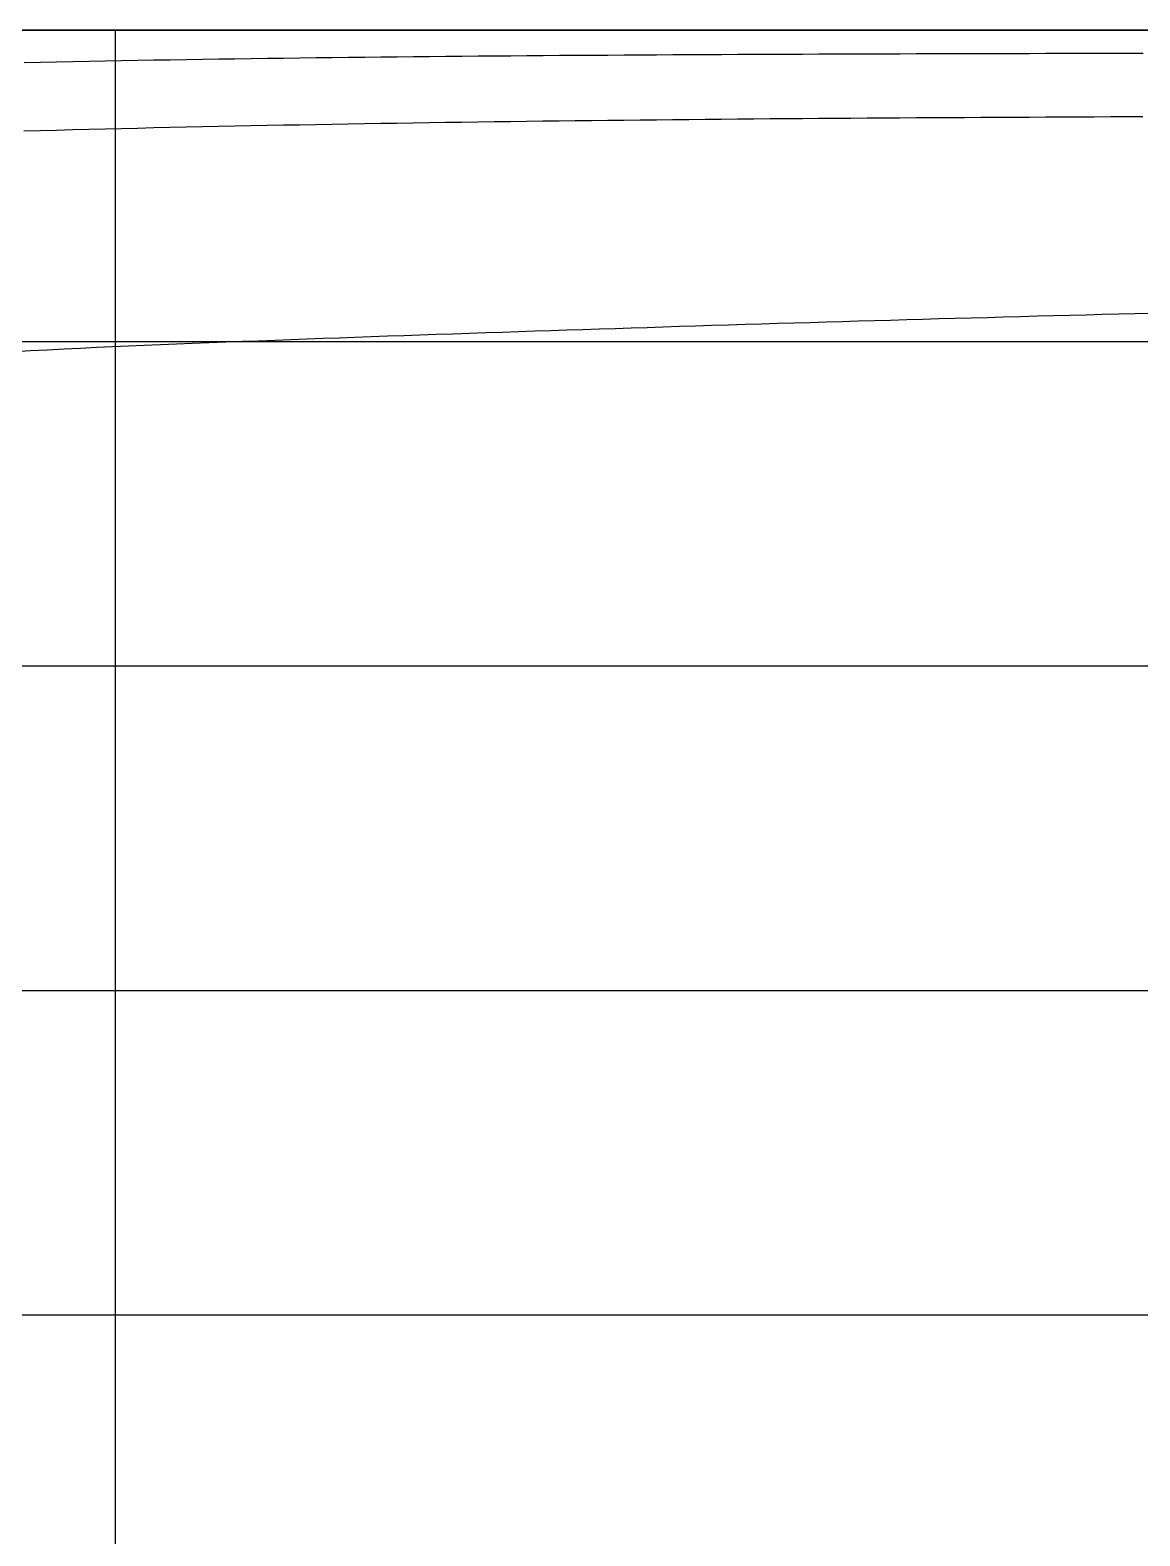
# Model space of a CAD drawing. Header units: millimetres. Extents: x 219888 to 472088, y 91183 to 209983.
# Drawn here: x 314740 to 321583, y 132056 to 141340 of the extents above; entities that cross this region are included whole.
import ezdxf

# ---------------------------------------------------------------- set-up
doc = ezdxf.new("R2010")
doc.units = ezdxf.units.MM
doc.layers.add('Waterlines', color=7, linetype='Continuous')
doc.layers.add('网格线和标注', color=7, linetype='Continuous')

msp = doc.modelspace()

# ---------------------------------------------------------------- linework, layer by layer
at = {"layer": 'Waterlines', "color": 135}
for points in [[(321644.144, 141339.696), (321544.024, 141339.696), (321444.094, 141339.696), (321343.994, 141339.696), (321243.884, 141339.696), (321143.774, 141339.696), (321043.834, 141339.696), (320943.734, 141339.696), (320843.734, 141339.696), (320743.564, 141339.696), (320643.494, 141339.696), (320543.394, 141339.696), (320443.374, 141339.696), (320343.444, 141339.696), (320243.194, 141339.696), (320143.164, 141339.696), (320043.204, 141339.696), (319943.084, 141339.696), (319842.904, 141339.696), (319742.934, 141339.696), (319642.874, 141339.696), (319542.844, 141339.696), (319442.784, 141339.696), (319342.734, 141339.696), (319242.614, 141339.696), (319142.664, 141339.696), (319042.484, 141339.696), (318942.404, 141339.696), (318842.224, 141339.696), (318742.444, 141339.696), (318642.034, 141339.696), (318542.104, 141339.696), (318442.144, 141339.696), (318342.044, 141339.696), (318242.024, 141339.696), (318141.934, 141339.696), (318041.714, 141339.696), (317941.894, 141339.696), (317841.814, 141339.696), (317741.644, 141339.696), (317641.554, 141339.696), (317541.564, 141339.696), (317441.474, 141339.696), (317341.414, 141339.696), (317241.354, 141339.696), (317141.274, 141339.696), (317041.174, 141339.696), (316941.154, 141339.696), (316841.024, 141339.696), (316741.064, 141339.696), (316641.014, 141339.696), (316540.804, 141339.696), (316440.824, 141339.696), (316340.774, 141339.696), (316240.804, 141339.696), (316140.684, 141339.696), (316040.604, 141339.696), (315940.404, 141339.696), (315840.314, 141339.696), (315740.394, 141339.696), (315640.334, 141339.696), (315540.144, 141339.696), (315440.154, 141339.696), (315339.964, 141339.696), (315240.204, 141339.696), (315140.054, 141339.696), (315039.894, 141339.696), (314939.864, 141339.696), (314839.834, 141339.696), (314739.744, 141339.696), (314639.604, 141339.696)], [(321645.004, 141339.696), (321544.904, 141339.696), (321444.714, 141339.696), (321344.864, 141339.696), (321244.574, 141339.696), (321144.724, 141339.696), (321044.554, 141339.696), (320944.464, 141339.696), (320844.524, 141339.696), (320744.384, 141339.696), (320644.314, 141339.696), (320544.274, 141339.696), (320444.234, 141339.696), (320344.214, 141339.696), (320244.034, 141339.696), (320144.034, 141339.696), (320043.984, 141339.696), (319943.794, 141339.696), (319843.824, 141339.696), (319743.734, 141339.696), (319643.714, 141339.696), (319543.694, 141339.696), (319443.624, 141339.696), (319343.434, 141339.696), (319243.414, 141339.696), (319143.384, 141339.696), (319043.174, 141339.696), (318943.264, 141339.696), (318843.124, 141339.696), (318743.124, 141339.696), (318642.894, 141339.696), (318542.864, 141339.696), (318442.824, 141339.696), (318342.894, 141339.696), (318242.844, 141339.696), (318142.524, 141339.696), (318042.554, 141339.696), (317942.474, 141339.696), (317842.524, 141339.696), (317742.424, 141339.696), (317642.464, 141339.696), (317542.434, 141339.696), (317442.324, 141339.696), (317342.224, 141339.696), (317242.114, 141339.696), (317142.004, 141339.696), (317041.954, 141339.696), (316942.044, 141339.696), (316841.914, 141339.696), (316741.764, 141339.696), (316641.624, 141339.696), (316541.584, 141339.696), (316441.384, 141339.696), (316341.444, 141339.696), (316241.224, 141339.696), (316141.204, 141339.696), (316041.384, 141339.696), (315941.254, 141339.696), (315841.284, 141339.696), (315741.304, 141339.696), (315641.004, 141339.696), (315541.034, 141339.696), (315440.884, 141339.696), (315340.864, 141339.696), (315240.864, 141339.696), (315140.724, 141339.696), (315040.734, 141339.696), (314940.544, 141339.696), (314840.454, 141339.696), (314740.324, 141339.696), (314640.204, 141339.696)], [(321649.364, 141339.696), (321549.254, 141339.696), (321449.294, 141339.696), (321349.294, 141339.696), (321249.304, 141339.696), (321149.184, 141339.696), (321049.194, 141339.696), (320949.124, 141339.696), (320849.124, 141339.696), (320749.144, 141339.696), (320649.114, 141339.696), (320548.944, 141339.696), (320449.104, 141339.696), (320349.104, 141339.696), (320249.024, 141339.696), (320149.054, 141339.696), (320048.964, 141339.696), (319949.044, 141339.696), (319848.874, 141339.696), (319748.964, 141339.696), (319648.954, 141339.696), (319548.834, 141339.696), (319448.784, 141339.696), (319348.724, 141339.696), (319248.744, 141339.696), (319148.774, 141339.696), (319048.614, 141339.696), (318948.664, 141339.696), (318848.734, 141339.696), (318748.574, 141339.696), (318648.544, 141339.696), (318548.624, 141339.696), (318448.424, 141339.696), (318348.594, 141339.696), (318248.614, 141339.696), (318148.624, 141339.696), (318048.454, 141339.696), (317948.534, 141339.696), (317848.484, 141339.696), (317748.464, 141339.696), (317648.324, 141339.696), (317548.464, 141339.696), (317448.294, 141339.696), (317348.234, 141339.696), (317248.394, 141339.696), (317148.384, 141339.696), (317048.144, 141339.696), (316948.254, 141339.696), (316848.224, 141339.696), (316748.184, 141339.696), (316648.104, 141339.696), (316548.064, 141339.696), (316448.014, 141339.696), (316348.024, 141339.696), (316248.064, 141339.696), (316147.964, 141339.696), (316048.014, 141339.696), (315947.954, 141339.696), (315847.974, 141339.696), (315748.014, 141339.696), (315648.024, 141339.696), (315547.874, 141339.696), (315447.824, 141339.696), (315347.754, 141339.696), (315247.784, 141339.696), (315147.824, 141339.696), (315047.754, 141339.696), (314947.634, 141339.696), (314847.694, 141339.696), (314747.634, 141339.696), (314647.654, 141339.696)], [(321657.224, 141339.696), (321557.104, 141339.696), (321457.114, 141339.696), (321357.094, 141339.696), (321256.904, 141339.696), (321156.934, 141339.696), (321056.864, 141339.696), (320956.954, 141339.696), (320856.734, 141339.696), (320756.834, 141339.696), (320656.674, 141339.696), (320556.724, 141339.696), (320456.694, 141339.696), (320356.724, 141339.696), (320256.604, 141339.696), (320156.554, 141339.696), (320056.564, 141339.696), (319956.354, 141339.696), (319856.394, 141339.696), (319756.314, 141339.696), (319656.434, 141339.696), (319556.284, 141339.696), (319456.214, 141339.696), (319356.364, 141339.696), (319255.994, 141339.696), (319156.164, 141339.696), (319056.014, 141339.696), (318956.014, 141339.696), (318855.844, 141339.696), (318755.814, 141339.696), (318655.914, 141339.696), (318555.834, 141339.696), (318455.704, 141339.696), (318355.764, 141339.696), (318255.774, 141339.696), (318155.744, 141339.696), (318055.444, 141339.696), (317955.474, 141339.696), (317855.564, 141339.696), (317755.574, 141339.696), (317655.394, 141339.696), (317555.334, 141339.696), (317455.394, 141339.696), (317355.264, 141339.696), (317255.144, 141339.696), (317155.054, 141339.696), (317055.194, 141339.696), (316955.084, 141339.696), (316855.064, 141339.696), (316755.064, 141339.696), (316655.084, 141339.696), (316554.924, 141339.696), (316455.034, 141339.696), (316354.844, 141339.696), (316254.724, 141339.696), (316154.784, 141339.696), (316054.794, 141339.696), (315954.774, 141339.696), (315854.604, 141339.696), (315754.614, 141339.696), (315654.614, 141339.696), (315554.564, 141339.696), (315454.434, 141339.696), (315354.364, 141339.696), (315254.344, 141339.696), (315154.154, 141339.696), (315054.184, 141339.696), (314954.194, 141339.696), (314854.094, 141339.696), (314754.094, 141339.696), (314653.974, 141339.696)], [(321668.344, 141339.696), (321568.474, 141339.696), (321468.244, 141339.696), (321368.344, 141339.696), (321268.294, 141339.696), (321168.384, 141339.696), (321068.274, 141339.696), (320968.284, 141339.696), (320868.154, 141339.696), (320768.244, 141339.696), (320668.234, 141339.696), (320568.294, 141339.696), (320468.434, 141339.696), (320368.384, 141339.696), (320268.254, 141339.696), (320168.174, 141339.696), (320068.184, 141339.696), (319968.324, 141339.696), (319868.464, 141339.696), (319768.314, 141339.696), (319668.314, 141339.696), (319568.404, 141339.696), (319468.344, 141339.696), (319368.374, 141339.696), (319268.194, 141339.696), (319168.374, 141339.696), (319068.244, 141339.696), (318968.354, 141339.696), (318868.204, 141339.696), (318768.284, 141339.696), (318668.264, 141339.696), (318568.384, 141339.696), (318468.324, 141339.696), (318368.314, 141339.696), (318268.264, 141339.696), (318168.254, 141339.696), (318068.324, 141339.696), (317968.214, 141339.696), (317868.354, 141339.696), (317768.274, 141339.696), (317668.174, 141339.696), (317568.334, 141339.696), (317468.344, 141339.696), (317368.124, 141339.696), (317268.274, 141339.696), (317168.284, 141339.696), (317068.214, 141339.696), (316968.354, 141339.696), (316868.224, 141339.696), (316768.304, 141339.696), (316668.284, 141339.696), (316568.344, 141339.696), (316468.214, 141339.696), (316368.154, 141339.696), (316268.224, 141339.696), (316168.134, 141339.696), (316068.214, 141339.696), (315968.154, 141339.696), (315868.234, 141339.696), (315767.964, 141339.696), (315668.144, 141339.696), (315568.094, 141339.696), (315468.184, 141339.696), (315368.064, 141339.696), (315268.064, 141339.696), (315167.994, 141339.696), (315068.174, 141339.696), (314968.094, 141339.696), (314868.004, 141339.696), (314768.054, 141339.696), (314667.914, 141339.696)], [(321679.844, 141339.696), (321579.604, 141339.696), (321479.304, 141339.696), (321379.154, 141339.696), (321278.864, 141339.696), (321178.694, 141339.696), (321078.214, 141339.696), (320977.974, 141339.696), (320877.854, 141339.696), (320777.744, 141339.696), (320677.724, 141339.696), (320577.384, 141339.696), (320477.384, 141339.696), (320377.334, 141339.696), (320277.484, 141339.696), (320177.384, 141339.696), (320077.674, 141339.696), (319977.804, 141339.696), (319877.934, 141339.696), (319777.594, 141339.696), (319677.284, 141339.696), (319576.434, 141339.696), (319475.974, 141339.696), (319376.214, 141339.696), (319275.814, 141339.696), (319176.414, 141339.696), (319076.434, 141339.696), (318975.934, 141339.696), (318874.914, 141339.696), (318775.474, 141339.696), (318675.044, 141339.696), (318575.224, 141339.696), (318475.534, 141339.696), (318374.984, 141339.696), (318274.074, 141339.696), (318174.624, 141339.696), (318074.674, 141339.696), (317974.134, 141339.696), (317874.114, 141339.696), (317774.224, 141339.696), (317673.774, 141339.696), (317573.174, 141339.696), (317473.554, 141339.696), (317373.724, 141339.696), (317273.584, 141339.696), (317172.874, 141339.696), (317072.674, 141339.696), (316972.764, 141339.696), (316872.314, 141339.696), (316772.074, 141339.696), (316672.654, 141339.696), (316572.674, 141339.696), (316472.514, 141339.696), (316371.794, 141339.696), (316271.234, 141339.696), (316171.234, 141339.696), (316070.724, 141339.696), (315971.004, 141339.696), (315871.564, 141339.696), (315771.774, 141339.696), (315671.624, 141339.696), (315570.664, 141339.696), (315470.014, 141339.696), (315369.744, 141339.696), (315269.224, 141339.696), (315170.104, 141339.696), (315070.554, 141339.696), (314970.734, 141339.696), (314870.434, 141339.696), (314769.704, 141339.696), (314668.404, 141339.696)], [(321676.074, 141339.696), (321575.994, 141339.696), (321476.004, 141339.696), (321376.204, 141339.696), (321276.004, 141339.696), (321176.004, 141339.696), (321075.974, 141339.696), (320976.034, 141339.696), (320875.984, 141339.696), (320776.144, 141339.696), (320675.924, 141339.696), (320575.824, 141339.696), (320475.944, 141339.696), (320375.924, 141339.696), (320275.984, 141339.696), (320175.904, 141339.696), (320075.934, 141339.696), (319975.864, 141339.696), (319875.894, 141339.696), (319775.934, 141339.696), (319675.864, 141339.696), (319575.634, 141339.696), (319475.614, 141339.696), (319375.224, 141339.696), (319275.374, 141339.696), (319175.614, 141339.696), (319075.594, 141339.696), (318975.654, 141339.696), (318875.724, 141339.696), (318775.844, 141339.696), (318675.774, 141339.696), (318575.964, 141339.696), (318475.744, 141339.696), (318375.834, 141339.696), (318275.844, 141339.696), (318175.894, 141339.696), (318075.834, 141339.696), (317975.814, 141339.696), (317875.724, 141339.696), (317775.794, 141339.696), (317675.714, 141339.696), (317575.784, 141339.696), (317475.744, 141339.696), (317375.754, 141339.696), (317275.594, 141339.696), (317175.824, 141339.696), (317075.674, 141339.696), (316975.614, 141339.696), (316875.594, 141339.696), (316775.604, 141339.696), (316675.594, 141339.696), (316575.664, 141339.696), (316475.604, 141339.696), (316375.584, 141339.696), (316275.704, 141339.696), (316175.514, 141339.696), (316075.454, 141339.696), (315975.614, 141339.696), (315875.464, 141339.696), (315775.624, 141339.696), (315675.504, 141339.696), (315575.564, 141339.696), (315475.554, 141339.696), (315375.554, 141339.696), (315275.384, 141339.696), (315175.444, 141339.696), (315075.494, 141339.696), (314975.564, 141339.696), (314875.444, 141339.696), (314775.434, 141339.696), (314675.424, 141339.696)], [(321677.794, 141339.696), (321577.814, 141339.696), (321477.854, 141339.696), (321377.834, 141339.696), (321277.804, 141339.696), (321177.694, 141339.696), (321077.704, 141339.696), (320977.754, 141339.696), (320877.764, 141339.696), (320777.754, 141339.696), (320677.864, 141339.696), (320577.674, 141339.696), (320477.804, 141339.696), (320377.794, 141339.696), (320277.774, 141339.696), (320177.744, 141339.696), (320077.644, 141339.696), (319977.784, 141339.696), (319877.714, 141339.696), (319777.624, 141339.696), (319677.604, 141339.696), (319577.674, 141339.696), (319477.824, 141339.696), (319377.744, 141339.696), (319277.594, 141339.696), (319177.664, 141339.696), (319077.714, 141339.696), (318977.764, 141339.696), (318877.754, 141339.696), (318777.634, 141339.696), (318677.594, 141339.696), (318577.674, 141339.696), (318477.724, 141339.696), (318377.784, 141339.696), (318277.614, 141339.696), (318177.594, 141339.696), (318077.734, 141339.696), (317977.654, 141339.696), (317877.814, 141339.696), (317777.714, 141339.696), (317677.824, 141339.696), (317577.764, 141339.696), (317477.664, 141339.696), (317377.684, 141339.696), (317277.614, 141339.696), (317177.624, 141339.696), (317077.554, 141339.696), (316977.754, 141339.696), (316877.744, 141339.696), (316777.704, 141339.696), (316677.504, 141339.696), (316577.554, 141339.696), (316477.654, 141339.696), (316377.474, 141339.696), (316277.344, 141339.696), (316177.554, 141339.696), (316077.444, 141339.696), (315977.424, 141339.696), (315877.174, 141339.696), (315777.434, 141339.696), (315677.344, 141339.696), (315577.284, 141339.696), (315477.354, 141339.696), (315377.264, 141339.696), (315277.284, 141339.696), (315177.444, 141339.696), (315077.354, 141339.696), (314977.354, 141339.696), (314877.524, 141339.696), (314777.474, 141339.696), (314677.444, 141339.696)], [(321588.744, 141339.696), (321488.494, 141339.696), (321388.544, 141339.696), (321288.374, 141339.696), (321188.354, 141339.696), (321088.114, 141339.696), (320988.114, 141339.696), (320888.044, 141339.696), (320787.864, 141339.696), (320687.824, 141339.696), (320587.774, 141339.696), (320487.794, 141339.696), (320387.724, 141339.696), (320287.554, 141339.696), (320187.484, 141339.696), (320087.294, 141339.696), (319987.244, 141339.696), (319887.194, 141339.696), (319786.994, 141339.696), (319687.154, 141339.696), (319586.784, 141339.696), (319486.794, 141339.696), (319386.814, 141339.696), (319286.674, 141339.696), (319186.534, 141339.696), (319086.284, 141339.696), (318986.414, 141339.696), (318886.344, 141339.696), (318786.184, 141339.696), (318686.154, 141339.696), (318586.084, 141339.696), (318486.014, 141339.696), (318385.924, 141339.696), (318285.774, 141339.696), (318185.554, 141339.696), (318085.644, 141339.696), (317985.444, 141339.696), (317885.414, 141339.696), (317785.264, 141339.696), (317685.394, 141339.696), (317585.204, 141339.696), (317485.114, 141339.696), (317384.944, 141339.696), (317284.914, 141339.696), (317184.854, 141339.696), (317084.684, 141339.696), (316984.644, 141339.696), (316884.604, 141339.696), (316784.484, 141339.696), (316684.504, 141339.696), (316584.224, 141339.696), (316484.054, 141339.696), (316384.054, 141339.696), (316283.994, 141339.696), (316183.824, 141339.696), (316083.874, 141339.696), (315983.714, 141339.696), (315883.474, 141339.696), (315783.444, 141339.696), (315683.454, 141339.696), (315583.174, 141339.696), (315483.154, 141339.696), (315383.134, 141339.696), (315283.244, 141339.696), (315182.994, 141339.696), (315082.964, 141339.696), (314982.824, 141339.696), (314882.834, 141339.696), (314782.774, 141339.696), (314682.504, 141339.696)], [(321585.444, 141339.696), (321485.454, 141339.696), (321385.474, 141339.696), (321285.384, 141339.696), (321185.324, 141339.696), (321085.344, 141339.696), (320985.354, 141339.696), (320885.224, 141339.696), (320785.064, 141339.696), (320685.104, 141339.696), (320585.094, 141339.696), (320485.054, 141339.696), (320384.984, 141339.696), (320284.874, 141339.696), (320184.734, 141339.696), (320084.894, 141339.696), (319984.824, 141339.696), (319884.874, 141339.696), (319784.824, 141339.696), (319684.794, 141339.696), (319584.564, 141339.696), (319484.814, 141339.696), (319384.644, 141339.696), (319284.454, 141339.696), (319184.444, 141339.696), (319084.514, 141339.696), (318984.384, 141339.696), (318884.394, 141339.696), (318784.304, 141339.696), (318684.454, 141339.696), (318584.304, 141339.696), (318484.274, 141339.696), (318384.154, 141339.696), (318284.174, 141339.696), (318184.304, 141339.696), (318083.894, 141339.696), (317984.164, 141339.696), (317884.044, 141339.696), (317783.954, 141339.696), (317683.914, 141339.696), (317583.824, 141339.696), (317483.924, 141339.696), (317384.024, 141339.696), (317283.764, 141339.696), (317183.624, 141339.696), (317083.574, 141339.696), (316983.714, 141339.696), (316883.474, 141339.696), (316783.634, 141339.696), (316683.474, 141339.696), (316583.364, 141339.696), (316483.374, 141339.696), (316383.484, 141339.696), (316283.374, 141339.696), (316183.334, 141339.696), (316083.274, 141339.696), (315983.284, 141339.696), (315883.174, 141339.696), (315783.194, 141339.696), (315683.144, 141339.696), (315583.014, 141339.696), (315483.044, 141339.696), (315383.074, 141339.696), (315282.914, 141339.696), (315182.944, 141339.696), (315082.904, 141339.696), (314982.924, 141339.696), (314882.774, 141339.696), (314782.664, 141339.696), (314682.694, 141339.696)], [(321584.274, 141339.696), (321484.214, 141339.696), (321384.454, 141339.696), (321284.234, 141339.696), (321184.214, 141339.696), (321084.444, 141339.696), (320984.344, 141339.696), (320884.374, 141339.696), (320784.124, 141339.696), (320684.134, 141339.696), (320584.274, 141339.696), (320484.324, 141339.696), (320384.154, 141339.696), (320284.264, 141339.696), (320184.174, 141339.696), (320084.174, 141339.696), (319984.154, 141339.696), (319884.204, 141339.696), (319784.204, 141339.696), (319684.284, 141339.696), (319584.234, 141339.696), (319484.174, 141339.696), (319384.154, 141339.696), (319284.224, 141339.696), (319184.324, 141339.696), (319084.204, 141339.696), (318984.154, 141339.696), (318884.064, 141339.696), (318784.184, 141339.696), (318684.074, 141339.696), (318584.134, 141339.696), (318484.134, 141339.696), (318384.134, 141339.696), (318283.984, 141339.696), (318184.314, 141339.696), (318084.234, 141339.696), (317984.214, 141339.696), (317884.204, 141339.696), (317784.204, 141339.696), (317684.034, 141339.696), (317584.154, 141339.696), (317484.254, 141339.696), (317384.164, 141339.696), (317284.144, 141339.696), (317183.934, 141339.696), (317084.094, 141339.696), (316983.984, 141339.696), (316883.904, 141339.696), (316784.064, 141339.696), (316684.074, 141339.696), (316584.044, 141339.696), (316484.014, 141339.696), (316383.994, 141339.696), (316283.964, 141339.696), (316183.814, 141339.696), (316083.694, 141339.696), (315983.764, 141339.696), (315883.544, 141339.696), (315783.384, 141339.696), (315683.654, 141339.696), (315583.574, 141339.696), (315483.734, 141339.696), (315383.894, 141339.696), (315283.894, 141339.696), (315184.004, 141339.696), (315083.954, 141339.696), (314983.834, 141339.696), (314883.964, 141339.696), (314783.874, 141339.696), (314683.874, 141339.696)], [(321590.354, 141339.696), (321490.204, 141339.696), (321389.994, 141339.696), (321290.384, 141339.696), (321190.334, 141339.696), (321090.744, 141339.696), (320990.814, 141339.696), (320890.714, 141339.696), (320790.794, 141339.696), (320690.654, 141339.696), (320590.624, 141339.696), (320490.594, 141339.696), (320390.664, 141339.696), (320290.634, 141339.696), (320190.574, 141339.696), (320090.614, 141339.696), (319990.524, 141339.696), (319890.594, 141339.696), (319790.624, 141339.696), (319690.494, 141339.696), (319590.574, 141339.696), (319490.504, 141339.696), (319390.604, 141339.696), (319290.534, 141339.696), (319190.504, 141339.696), (319090.434, 141339.696), (318990.464, 141339.696), (318890.354, 141339.696), (318790.704, 141339.696), (318690.504, 141339.696), (318590.444, 141339.696), (318490.574, 141339.696), (318390.594, 141339.696), (318290.444, 141339.696), (318190.504, 141339.696), (318090.444, 141339.696), (317990.444, 141339.696), (317890.424, 141339.696), (317790.354, 141339.696), (317690.424, 141339.696), (317590.474, 141339.696), (317490.474, 141339.696), (317390.474, 141339.696), (317290.544, 141339.696), (317190.534, 141339.696), (317090.484, 141339.696), (316990.354, 141339.696), (316890.354, 141339.696), (316790.214, 141339.696), (316690.314, 141339.696), (316590.254, 141339.696), (316490.484, 141339.696), (316390.304, 141339.696), (316290.494, 141339.696), (316190.314, 141339.696), (316090.474, 141339.696), (315990.194, 141339.696), (315890.244, 141339.696), (315790.364, 141339.696), (315690.404, 141339.696), (315590.384, 141339.696), (315490.324, 141339.696), (315390.344, 141339.696), (315290.484, 141339.696), (315190.314, 141339.696), (315090.154, 141339.696), (314990.294, 141339.696), (314890.264, 141339.696), (314790.274, 141339.696), (314690.314, 141339.696)], [(321596.464, 141339.696), (321496.494, 141339.696), (321396.414, 141339.696), (321296.374, 141339.696), (321196.394, 141339.696), (321096.374, 141339.696), (320996.444, 141339.696), (320896.384, 141339.696), (320796.324, 141339.696), (320696.304, 141339.696), (320596.234, 141339.696), (320496.194, 141339.696), (320396.224, 141339.696), (320296.204, 141339.696), (320196.184, 141339.696), (320096.094, 141339.696), (319996.084, 141339.696), (319896.244, 141339.696), (319796.104, 141339.696), (319695.914, 141339.696), (319596.074, 141339.696), (319495.914, 141339.696), (319395.924, 141339.696), (319295.994, 141339.696), (319195.914, 141339.696), (319096.074, 141339.696), (318995.814, 141339.696), (318895.844, 141339.696), (318795.934, 141339.696), (318695.974, 141339.696), (318595.804, 141339.696), (318495.734, 141339.696), (318395.814, 141339.696), (318295.654, 141339.696), (318195.784, 141339.696), (318095.794, 141339.696), (317995.634, 141339.696), (317895.654, 141339.696), (317795.714, 141339.696), (317695.554, 141339.696), (317595.584, 141339.696), (317495.474, 141339.696), (317395.524, 141339.696), (317295.564, 141339.696), (317195.544, 141339.696), (317095.424, 141339.696), (316995.374, 141339.696), (316895.524, 141339.696), (316795.354, 141339.696), (316695.294, 141339.696), (316595.304, 141339.696), (316495.364, 141339.696), (316395.454, 141339.696), (316295.234, 141339.696), (316195.294, 141339.696), (316095.284, 141339.696), (315995.314, 141339.696), (315895.254, 141339.696), (315795.264, 141339.696), (315695.174, 141339.696), (315595.064, 141339.696), (315494.944, 141339.696), (315395.064, 141339.696), (315295.154, 141339.696), (315195.204, 141339.696), (315094.984, 141339.696), (314994.964, 141339.696), (314895.034, 141339.696), (314794.934, 141339.696), (314694.984, 141339.696)], [(321601.064, 141339.696), (321500.974, 141339.696), (321400.974, 141339.696), (321300.884, 141339.696), (321200.804, 141339.696), (321100.774, 141339.696), (321000.624, 141339.696), (320900.474, 141339.696), (320800.514, 141339.696), (320700.384, 141339.696), (320600.324, 141339.696), (320500.174, 141339.696), (320400.174, 141339.696), (320300.184, 141339.696), (320200.034, 141339.696), (320099.974, 141339.696), (319999.954, 141339.696), (319899.814, 141339.696), (319799.734, 141339.696), (319699.684, 141339.696), (319599.544, 141339.696), (319499.464, 141339.696), (319399.344, 141339.696), (319299.374, 141339.696), (319199.424, 141339.696), (319099.294, 141339.696), (318999.084, 141339.696), (318899.074, 141339.696), (318799.074, 141339.696), (318699.004, 141339.696), (318598.744, 141339.696), (318498.624, 141339.696), (318398.644, 141339.696), (318298.604, 141339.696), (318198.734, 141339.696), (318098.524, 141339.696), (317998.304, 141339.696), (317898.274, 141339.696), (317798.234, 141339.696), (317698.154, 141339.696), (317598.174, 141339.696), (317498.074, 141339.696), (317397.944, 141339.696), (317297.904, 141339.696), (317197.814, 141339.696), (317097.684, 141339.696), (316997.564, 141339.696), (316897.514, 141339.696), (316797.534, 141339.696), (316697.354, 141339.696), (316597.204, 141339.696), (316497.244, 141339.696), (316397.124, 141339.696), (316297.134, 141339.696), (316196.974, 141339.696), (316096.754, 141339.696), (315996.994, 141339.696), (315897.024, 141339.696), (315796.804, 141339.696), (315696.804, 141339.696), (315596.594, 141339.696), (315496.694, 141339.696), (315396.574, 141339.696), (315296.414, 141339.696), (315196.444, 141339.696), (315096.344, 141339.696), (314996.214, 141339.696), (314896.074, 141339.696), (314796.134, 141339.696), (314695.984, 141339.696)], [(321610.334, 141339.696), (321510.214, 141339.696), (321410.194, 141339.696), (321310.094, 141339.696), (321210.264, 141339.696), (321110.304, 141339.696), (321010.184, 141339.696), (320910.224, 141339.696), (320810.324, 141339.696), (320710.244, 141339.696), (320610.314, 141339.696), (320510.344, 141339.696), (320410.244, 141339.696), (320310.394, 141339.696), (320210.234, 141339.696), (320110.364, 141339.696), (320010.404, 141339.696), (319910.254, 141339.696), (319810.254, 141339.696), (319710.234, 141339.696), (319610.234, 141339.696), (319510.244, 141339.696), (319410.254, 141339.696), (319310.274, 141339.696), (319210.284, 141339.696), (319110.294, 141339.696), (319010.154, 141339.696), (318910.254, 141339.696), (318810.234, 141339.696), (318710.104, 141339.696), (318610.244, 141339.696), (318510.194, 141339.696), (318410.224, 141339.696), (318310.264, 141339.696), (318210.104, 141339.696), (318110.114, 141339.696), (318010.114, 141339.696), (317910.214, 141339.696), (317810.024, 141339.696), (317710.104, 141339.696), (317610.114, 141339.696), (317510.054, 141339.696), (317410.054, 141339.696), (317310.064, 141339.696), (317210.154, 141339.696), (317110.034, 141339.696), (317010.114, 141339.696), (316909.994, 141339.696), (316810.074, 141339.696), (316710.114, 141339.696), (316610.084, 141339.696), (316509.964, 141339.696), (316409.894, 141339.696), (316309.974, 141339.696), (316210.144, 141339.696), (316109.914, 141339.696), (316009.904, 141339.696), (315909.924, 141339.696), (315809.944, 141339.696), (315709.884, 141339.696), (315609.974, 141339.696), (315510.054, 141339.696), (315410.064, 141339.696), (315310.034, 141339.696), (315210.074, 141339.696), (315109.864, 141339.696), (315010.034, 141339.696), (314909.974, 141339.696), (314809.924, 141339.696), (314709.964, 141339.696)], [(321620.784, 141339.696), (321520.734, 141339.696), (321420.614, 141339.696), (321320.444, 141339.696), (321220.514, 141339.696), (321120.284, 141339.696), (321020.454, 141339.696), (320920.614, 141339.696), (320820.724, 141339.696), (320720.634, 141339.696), (320620.624, 141339.696), (320520.664, 141339.696), (320420.784, 141339.696), (320320.814, 141339.696), (320220.724, 141339.696), (320120.774, 141339.696), (320020.814, 141339.696), (319920.764, 141339.696), (319820.844, 141339.696), (319720.624, 141339.696), (319620.704, 141339.696), (319520.614, 141339.696), (319420.804, 141339.696), (319320.724, 141339.696), (319220.884, 141339.696), (319120.664, 141339.696), (319020.744, 141339.696), (318920.844, 141339.696), (318820.664, 141339.696), (318720.584, 141339.696), (318620.614, 141339.696), (318520.594, 141339.696), (318420.744, 141339.696), (318320.614, 141339.696), (318220.574, 141339.696), (318120.604, 141339.696), (318020.604, 141339.696), (317920.614, 141339.696), (317820.544, 141339.696), (317720.634, 141339.696), (317620.494, 141339.696), (317520.354, 141339.696), (317420.554, 141339.696), (317320.394, 141339.696), (317220.424, 141339.696), (317120.484, 141339.696), (317020.564, 141339.696), (316920.454, 141339.696), (316820.344, 141339.696), (316720.464, 141339.696), (316620.444, 141339.696), (316520.284, 141339.696), (316420.234, 141339.696), (316320.434, 141339.696), (316220.384, 141339.696), (316120.284, 141339.696), (316020.344, 141339.696), (315920.454, 141339.696), (315820.364, 141339.696), (315720.364, 141339.696), (315620.394, 141339.696), (315520.474, 141339.696), (315420.414, 141339.696), (315320.314, 141339.696), (315220.534, 141339.696), (315120.454, 141339.696), (315020.324, 141339.696), (314920.294, 141339.696), (314820.194, 141339.696), (314720.344, 141339.696)], [(321626.374, 141339.696), (321526.374, 141339.696), (321426.454, 141339.696), (321326.434, 141339.696), (321226.314, 141339.696), (321126.364, 141339.696), (321026.394, 141339.696), (320926.494, 141339.696), (320826.504, 141339.696), (320726.364, 141339.696), (320626.394, 141339.696), (320526.384, 141339.696), (320426.334, 141339.696), (320326.374, 141339.696), (320226.294, 141339.696), (320126.434, 141339.696), (320026.384, 141339.696), (319926.314, 141339.696), (319826.354, 141339.696), (319726.574, 141339.696), (319626.354, 141339.696), (319526.404, 141339.696), (319426.284, 141339.696), (319326.334, 141339.696), (319226.234, 141339.696), (319126.354, 141339.696), (319026.334, 141339.696), (318926.274, 141339.696), (318826.284, 141339.696), (318726.364, 141339.696), (318626.234, 141339.696), (318526.304, 141339.696), (318426.344, 141339.696), (318326.264, 141339.696), (318226.234, 141339.696), (318126.464, 141339.696), (318026.364, 141339.696), (317926.324, 141339.696), (317826.164, 141339.696), (317726.194, 141339.696), (317626.244, 141339.696), (317526.204, 141339.696), (317426.244, 141339.696), (317326.064, 141339.696), (317226.184, 141339.696), (317126.214, 141339.696), (317026.244, 141339.696), (316926.294, 141339.696), (316826.304, 141339.696), (316726.204, 141339.696), (316625.994, 141339.696), (316526.114, 141339.696), (316426.134, 141339.696), (316326.084, 141339.696), (316226.084, 141339.696), (316126.074, 141339.696), (316026.244, 141339.696), (315925.964, 141339.696), (315825.964, 141339.696), (315726.144, 141339.696), (315626.034, 141339.696), (315526.084, 141339.696), (315426.104, 141339.696), (315326.154, 141339.696), (315226.034, 141339.696), (315125.984, 141339.696), (315026.084, 141339.696), (314926.084, 141339.696), (314826.004, 141339.696), (314725.984, 141339.696)], [(321627.314, 141339.696), (321527.484, 141339.696), (321427.244, 141339.696), (321327.474, 141339.696), (321227.354, 141339.696), (321127.434, 141339.696), (321027.414, 141339.696), (320927.344, 141339.696), (320827.434, 141339.696), (320727.374, 141339.696), (320627.344, 141339.696), (320527.334, 141339.696), (320427.454, 141339.696), (320327.464, 141339.696), (320227.324, 141339.696), (320127.374, 141339.696), (320027.404, 141339.696), (319927.354, 141339.696), (319827.384, 141339.696), (319727.294, 141339.696), (319627.424, 141339.696), (319527.394, 141339.696), (319427.374, 141339.696), (319327.284, 141339.696), (319227.324, 141339.696), (319127.294, 141339.696), (319027.354, 141339.696), (318927.274, 141339.696), (318827.174, 141339.696), (318727.264, 141339.696), (318627.364, 141339.696), (318527.304, 141339.696), (318427.214, 141339.696), (318327.384, 141339.696), (318227.194, 141339.696), (318127.294, 141339.696), (318027.334, 141339.696), (317927.374, 141339.696), (317827.254, 141339.696), (317727.304, 141339.696), (317627.324, 141339.696), (317527.184, 141339.696), (317427.204, 141339.696), (317327.324, 141339.696), (317227.284, 141339.696), (317127.274, 141339.696), (317027.314, 141339.696), (316927.144, 141339.696), (316827.254, 141339.696), (316727.254, 141339.696), (316627.074, 141339.696), (316526.924, 141339.696), (316427.054, 141339.696), (316326.934, 141339.696), (316226.624, 141339.696), (316126.694, 141339.696), (316026.704, 141339.696), (315926.944, 141339.696), (315827.114, 141339.696), (315727.094, 141339.696), (315627.194, 141339.696), (315527.234, 141339.696), (315427.344, 141339.696), (315327.274, 141339.696), (315227.134, 141339.696), (315127.234, 141339.696), (315027.214, 141339.696), (314927.314, 141339.696), (314827.234, 141339.696), (314727.224, 141339.696)], [(321629.664, 141339.696), (321529.624, 141339.696), (321429.664, 141339.696), (321329.664, 141339.696), (321229.524, 141339.696), (321129.634, 141339.696), (321029.624, 141339.696), (320929.504, 141339.696), (320829.524, 141339.696), (320729.474, 141339.696), (320629.364, 141339.696), (320529.474, 141339.696), (320429.404, 141339.696), (320329.334, 141339.696), (320229.424, 141339.696), (320129.284, 141339.696), (320029.204, 141339.696), (319929.304, 141339.696), (319829.324, 141339.696), (319729.434, 141339.696), (319629.314, 141339.696), (319529.304, 141339.696), (319429.314, 141339.696), (319329.374, 141339.696), (319229.424, 141339.696), (319129.224, 141339.696), (319029.234, 141339.696), (318929.244, 141339.696), (318829.214, 141339.696), (318729.324, 141339.696), (318629.294, 141339.696), (318529.184, 141339.696), (318429.334, 141339.696), (318329.304, 141339.696), (318229.284, 141339.696), (318129.254, 141339.696), (318029.224, 141339.696), (317929.244, 141339.696), (317829.174, 141339.696), (317729.074, 141339.696), (317629.104, 141339.696), (317529.084, 141339.696), (317429.094, 141339.696), (317329.114, 141339.696), (317229.074, 141339.696), (317129.164, 141339.696), (317029.144, 141339.696), (316929.014, 141339.696), (316829.054, 141339.696), (316729.154, 141339.696), (316629.064, 141339.696), (316528.894, 141339.696), (316429.004, 141339.696), (316328.964, 141339.696), (316228.864, 141339.696), (316128.914, 141339.696), (316028.714, 141339.696), (315928.884, 141339.696), (315828.914, 141339.696), (315728.964, 141339.696), (315628.974, 141339.696), (315528.934, 141339.696), (315428.854, 141339.696), (315328.954, 141339.696), (315228.834, 141339.696), (315128.794, 141339.696), (315028.874, 141339.696), (314928.814, 141339.696), (314828.864, 141339.696), (314728.674, 141339.696)], [(321603.034, 141195.776), (321503.014, 141195.586), (321402.984, 141195.396), (321303.024, 141195.196), (321203.024, 141194.996), (321103.064, 141194.776), (321003.004, 141194.566), (320903.064, 141194.336), (320803.024, 141194.096), (320703.014, 141193.856), (320603.014, 141193.606), (320502.994, 141193.346), (320402.984, 141193.076), (320303.004, 141192.796), (320203.044, 141192.506), (320103.004, 141192.206), (320003.044, 141191.886), (319902.984, 141191.566), (319802.964, 141191.226), (319702.964, 141190.876), (319603.034, 141190.506), (319503.034, 141190.126), (319402.964, 141189.736), (319302.964, 141189.326), (319202.984, 141188.896), (319102.964, 141188.456), (319003.054, 141187.996), (318902.894, 141187.516), (318803.024, 141187.016), (318702.964, 141186.496), (318603.034, 141185.956), (318503.104, 141185.386), (318402.864, 141184.806), (318302.884, 141184.186), (318203.004, 141183.556), (318102.974, 141182.896), (318002.974, 141182.206), (317903.024, 141181.486), (317802.954, 141180.736), (317703.024, 141179.956), (317602.984, 141179.146), (317502.894, 141178.306), (317402.934, 141177.436), (317302.824, 141176.526), (317202.864, 141175.586), (317102.974, 141174.606), (317002.984, 141173.586), (316902.894, 141172.536), (316802.984, 141171.446), (316702.904, 141170.306), (316602.924, 141169.136), (316502.994, 141167.926), (316402.874, 141166.666), (316302.974, 141165.376), (316202.854, 141164.036), (316102.914, 141162.646), (316002.824, 141161.216), (315902.844, 141159.746), (315802.824, 141158.236), (315702.824, 141156.666), (315602.774, 141155.056), (315502.754, 141153.396), (315402.844, 141151.696), (315302.764, 141149.936), (315202.754, 141148.136), (315103.014, 141146.286), (315003.044, 141144.376), (314903.024, 141142.416), (314803.144, 141140.396), (314703.094, 141138.326)], [(321601.364, 140805.146), (321501.294, 140804.716), (321401.344, 140804.276), (321301.314, 140803.826), (321201.284, 140803.366), (321101.344, 140802.896), (321001.384, 140802.416), (320901.274, 140801.926), (320801.394, 140801.416), (320701.414, 140800.896), (320601.394, 140800.356), (320501.354, 140799.806), (320401.364, 140799.246), (320301.464, 140798.666), (320201.444, 140798.056), (320101.354, 140797.436), (320001.424, 140796.796), (319901.344, 140796.136), (319801.414, 140795.456), (319701.434, 140794.756), (319601.474, 140794.036), (319501.464, 140793.286), (319401.434, 140792.506), (319301.414, 140791.706), (319201.484, 140790.886), (319101.394, 140790.026), (319001.414, 140789.146), (318901.344, 140788.236), (318801.414, 140787.296), (318701.424, 140786.316), (318601.424, 140785.316), (318501.374, 140784.276), (318401.374, 140783.216), (318301.374, 140782.116), (318201.384, 140780.976), (318101.394, 140779.816), (318001.494, 140778.616), (317901.384, 140777.376), (317801.404, 140776.116), (317701.404, 140774.806), (317601.394, 140773.476), (317501.414, 140772.096), (317401.334, 140770.686), (317301.444, 140769.246), (317201.504, 140767.766), (317101.524, 140766.246), (317001.554, 140764.686), (316901.484, 140763.086), (316801.444, 140761.446), (316701.484, 140759.776), (316601.524, 140758.066), (316501.524, 140756.306), (316401.594, 140754.506), (316301.584, 140752.666), (316201.504, 140750.786), (316101.574, 140748.866), (316001.434, 140746.886), (315901.474, 140744.876), (315801.664, 140742.816), (315701.774, 140740.696), (315601.744, 140738.536), (315501.854, 140736.316), (315401.814, 140734.036), (315301.834, 140731.706), (315201.824, 140729.316), (315101.764, 140726.856), (315001.754, 140724.346), (314901.764, 140721.766), (314801.824, 140719.126), (314701.854, 140716.426)], [(314642.454, 139358.846), (314742.604, 139364.126), (314845.544, 139369.396), (314949.404, 139374.546), (315050.154, 139379.396), (315149.224, 139384.016), (315247.674, 139388.476), (315345.924, 139392.806), (315442.604, 139396.956), (315544.184, 139401.206), (315642.314, 139405.226), (315739.124, 139409.116), (315843.724, 139413.246), (315947.394, 139417.276), (316050.074, 139421.216), (316148.224, 139424.936), (316250.074, 139428.756), (316346.754, 139432.346), (316446.884, 139436.026), (316547.404, 139439.686), (316646.534, 139443.266), (316742.194, 139446.696), (316842.734, 139450.266), (316943.314, 139453.816), (317043.454, 139457.316), (317142.754, 139460.766), (317242.534, 139464.216), (317346.074, 139467.756), (317448.834, 139471.256), (317550.084, 139474.676), (317651.114, 139478.066), (317750.914, 139481.396), (317850.904, 139484.716), (317950.394, 139487.986), (318049.384, 139491.226), (318148.864, 139494.466), (318247.774, 139497.666), (318347.334, 139500.866), (318446.094, 139504.016), (318545.044, 139507.156), (318644.034, 139510.276), (318743.074, 139513.376), (318842.184, 139516.466), (318941.854, 139519.546), (319045.514, 139522.726), (319148.054, 139525.856), (319249.034, 139528.916), (319349.034, 139531.926), (319449.284, 139534.926), (319548.924, 139537.886), (319648.124, 139540.806), (319747.874, 139543.716), (319846.664, 139546.586), (319946.734, 139549.466), (320045.544, 139552.286), (320144.834, 139555.106), (320244.194, 139557.896), (320343.774, 139560.666), (320443.274, 139563.426), (320541.804, 139566.126), (320640.974, 139568.836), (320740.774, 139571.536), (320847.014, 139574.386), (320949.764, 139577.116), (321051.054, 139579.796), (321151.304, 139582.426), (321251.164, 139585.026), (321351.244, 139587.616), (321451.424, 139590.196), (321550.494, 139592.726), (321650.164, 139595.256)]]:
    msp.add_lwpolyline(points, dxfattribs=at)
at = {"layer": '网格线和标注', "color": 0}
for p, q in [((236017.754, 141339.386), (458092.724, 141339.386)), ((236017.754, 139419.386), (458092.724, 139419.386)), ((236017.754, 137419.386), (458092.724, 137419.386)), ((236017.754, 135419.386), (458092.724, 135419.386)), ((236017.754, 133419.386), (458092.724, 133419.386))]:
    msp.add_line(p, q, dxfattribs=at)
at = {"layer": '网格线和标注'}
msp.add_line((315264.194, 141339.386), (315264.194, 125419.386), dxfattribs=at)

doc.saveas('drawing.dxf')
